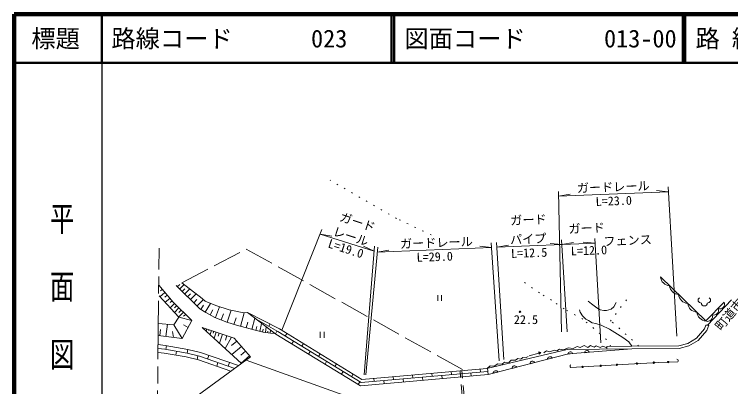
# Model space of a CAD drawing. Units: millimetres, scale not verified. Extents: x 40000 to 680000, y 20000 to 380000.
# Drawn here: x 40000 to 187618, y 303250 to 380000 of the extents above; entities that cross this region are included whole.
import ezdxf
from ezdxf.enums import TextEntityAlignment as Align

# ---------------------------------------------------------------- set-up
doc = ezdxf.new("R2010")
doc.units = ezdxf.units.MM
doc.header["$LTSCALE"] = 1000
for name, pattern in [('CHAIN', [18.5, 12, -1.5, 3.5, -1.5]), ('DASHED', [7.5, 6, -1.5]), ('DOTTED', [1.75, 0.25, -1.5])]:
    doc.linetypes.add(name, pattern=pattern)
for name, color, linetype, lineweight in [('M-BGD', 7, 'Continuous', 13), ('M-BMK', 2, 'CHAIN', 13), ('M-STR-HTXT', 7, 'Continuous', 13), ('M-STR-STR1', 1, 'Continuous', 13), ('M-TTL', 2, 'Continuous', 140), ('M-TTL-BAND', 7, 'Continuous', 25), ('M-TTL-LINE', 7, 'Continuous', 50)]:
    doc.layers.add(name, color=color, linetype=linetype, lineweight=lineweight)
doc.layers.add('M-BMK-HTXT', color=7, linetype='Continuous')
doc.layers.add('M-TTL-TXT', color=7, linetype='Continuous')
doc.styles.add('@ＭＳ ゴシック', font='')
doc.styles.add('ＭＳ ゴシック', font='')
doc.styles.get('@ＭＳ ゴシック').set_extended_font_data('@MS Gothic')
doc.styles.get('ＭＳ ゴシック').set_extended_font_data('MS Gothic')

msp = doc.modelspace()

# ---------------------------------------------------------------- hatches: boundary and pattern name
at = {"layer": 'M-BGD'}
for points in [[(148181, 309926), (148502, 310272), (148051, 310409)], [(156951, 307331, -1), (157251, 307331, -1)], [(160669, 307560, -1), (160969, 307560, -1)], [(164018, 307766, -1), (164318, 307766, -1)], [(168163, 308011, -1), (168463, 308011, -0.41421), (168313, 307861, -0.41421)], [(171661, 308205, -0.41421), (171811, 308355, -0.41421), (171961, 308205, -1)], [(174589, 308318, -0.41421), (174739, 308468, -0.41421), (174889, 308318, -0.41421), (174739, 308168, -0.41421)]]:
    msp.add_hatch(color=256, dxfattribs=at).paths.add_polyline_path(points)

# ---------------------------------------------------------------- linework, layer by layer
for p, q in [((70474, 323310), (70126, 323016)), ((73629, 323864), (74081, 324316)), ((74081, 323412), (74985, 324316)), ((74599, 322894), (75117, 323412)), ((75117, 322376), (76153, 323412)), ((71034, 322648), (70004, 321778)), ((71508, 322086), (71039, 321690)), ((75710, 321783), (76303, 322376)), ((76304, 321190), (77489, 322377)), ((127241, 322117), (127241, 320917)), ((128041, 322117), (128041, 320917)), ((72039, 321458), (71064, 320635)), ((73000, 320376), (72125, 319483)), ((72500, 320912), (72145, 320612)), ((76969, 320526), (77633, 321191)), ((77634, 319861), (78963, 321191)), ((79312, 318621), (80396, 320422)), ((182816, 315917), (187755, 321152)), ((73893, 319500), (72974, 318563)), ((73447, 319938), (73009, 319492)), ((74362, 319041), (73902, 318572)), ((78412, 319162), (78953, 320063)), ((80365, 318045), (80931, 319103)), ((81430, 317493), (82288, 319734)), ((83847, 316569), (84697, 319013)), ((74831, 318581), (73865, 317596)), ((76572, 316874), (73895, 317564)), ((75324, 318098), (74828, 317795)), ((82638, 317030), (83101, 318239)), ((85228, 316088), (85709, 317469)), ((86630, 315675), (87376, 318502)), ((71249, 313614), (71563, 316126)), ((74615, 313194), (72901, 316016)), ((75796, 315416), (74860, 316021)), ((87782, 315371), (88086, 316523)), ((88934, 315067), (89542, 317371)), ((90570, 314654), (90969, 316294)), ((92419, 315665), (92668, 316155)), ((183114, 315914), (182517, 315920)), ((69993, 313771), (70150, 315027)), ((72812, 313419), (72593, 314642)), ((79689, 315148), (79546, 314719)), ((80163, 314990), (80092, 314775)), ((80637, 314832), (80352, 313974)), ((81112, 314674), (80969, 314245)), ((81586, 314516), (81157, 313229)), ((89750, 314853), (89950, 315673)), ((91146, 314514), (91286, 315089)), ((91731, 314421), (91896, 315594)), ((92226, 314351), (92270, 314663)), ((92721, 314281), (92809, 314906)), ((94121, 314701), (93793, 314163)), ((94464, 315260), (94455, 315246)), ((103030, 314551), (103030, 313351)), ((103830, 314551), (103830, 313351)), ((82230, 314301), (82015, 313658)), ((82873, 314087), (82250, 312218)), ((84742, 313465), (83472, 311089)), ((83807, 313776), (83496, 312841)), ((96170, 314216), (95830, 313662)), ((71195, 310930), (71333, 311718)), ((85854, 312648), (84769, 311716)), ((86786, 311563), (84802, 309859)), ((97536, 312618), (97197, 312064)), ((99582, 312129), (99242, 311574)), ((162103, 311002), (162096, 311561)), ((73273, 309753), (73411, 310541)), ((75610, 310156), (75748, 310943)), ((87638, 310572), (86646, 309719)), ((100948, 310530), (100609, 309976)), ((102994, 310041), (102654, 309486)), ((148116, 310167), (146089, 309620)), ((148051, 310409), (148181, 309926)), ((148502, 310272), (148051, 310409)), ((148502, 310272), (148181, 309926)), ((154065, 309977), (155053, 310058)), ((157488, 310259), (158476, 310340)), ((77662, 308831), (77800, 309621)), ((79839, 308952), (80100, 309709)), ((88491, 309580), (86735, 308072)), ((149885, 308886), (150845, 309132)), ((81705, 307462), (81966, 308218)), ((84093, 307484), (84354, 308240)), ((104360, 308443), (104021, 307888)), ((106405, 307953), (106066, 307399)), ((142579, 307014), (143539, 307260)), ((146296, 307967), (147255, 308213)), ((107772, 306355), (107433, 305800)), ((109817, 305865), (109478, 305311)), ((122128, 305028), (122071, 305676)), ((126112, 305380), (126055, 306027)), ((130097, 305732), (130040, 306379)), ((134138, 305436), (134081, 306083)), ((136074, 306259), (136016, 306907)), ((137616, 305743), (137502, 307038)), ((138686, 306017), (139646, 306263)), ((111184, 304267), (110845, 303713)), ((114159, 304325), (114102, 304972)), ((116208, 303853), (116151, 304501)), ((118143, 304677), (118086, 305324)), ((120193, 304205), (120136, 304852)), ((124177, 304557), (124120, 305204)), ((128162, 304908), (128105, 305556))]:
    msp.add_line(p, q, dxfattribs=at)
at = {"layer": 'M-BGD', "linetype": 'DASHED'}
for p, q in [((133288, 290221), (131847, 306539)), ((133702, 290071), (132246, 306574))]:
    msp.add_line(p, q, dxfattribs=at)
at = {"layer": 'M-BGD', "linetype": 'DOTTED'}
for points in [[(125884, 334542), (118785, 337909), (105072, 345793)], [(162882, 311571), (162041, 312974), (159377, 315276), (157154, 317181), (153327, 319271), (150674, 321086), (148223, 322589), (144953, 324812)], [(168644, 311629), (163427, 316443), (162837, 316752), (166431, 321549)]]:
    msp.add_lwpolyline(points, dxfattribs=at)
at = {"layer": 'M-BGD', "linetype": 'DASHED'}
for points in [[(74526, 324672), (87807, 331618), (132640, 306609)], [(69667, 316281), (72901, 316016), (73895, 317564), (69726, 322084)]]:
    msp.add_lwpolyline(points, dxfattribs=at)
at = {"layer": 'M-BGD'}
for points in [[(173154, 325871), (182506, 316793), (186285, 320686)], [(69642, 313815), (74615, 313194), (76572, 316874), (72724, 320647), (69747, 324171)], [(73381, 324111), (78214, 319281), (79496, 318511), (81317, 317536), (83814, 316580), (85750, 315907), (89660, 314875), (91245, 314489), (92767, 314275), (93719, 314219)], [(74526, 324672), (78694, 321444), (79335, 320841), (81495, 319988), (84291, 319094), (87274, 318500), (88019, 318520)], [(158220, 320888), (158961, 320307), (160025, 319515), (160715, 319113), (161466, 318928), (162054, 318919), (162984, 319209), (163522, 319701), (163992, 320608)], [(167280, 311625), (166620, 312489), (165390, 313417), (162649, 315129), (160945, 315894), (159814, 316246), (159097, 316403), (158293, 316862), (157744, 317162), (157069, 317822), (156582, 318588), (156450, 319103)], [(88019, 318520), (93909, 314076), (111320, 303422), (137616, 305743), (154175, 309986), (167284, 311065)], [(88019, 318520), (94641, 315152), (111633, 304755), (137396, 307028), (153958, 310901), (167284, 311065), (177036, 311091), (178987, 311634), (180953, 312792), (182713, 314862), (183114, 315914)], [(89951, 317062), (94275, 314614), (111476, 304088), (137506, 306386), (137559, 306399)], [(162096, 311561), (167280, 311625), (176959, 311651), (178766, 312154), (180588, 313226), (182224, 315151), (182517, 315920)], [(88650, 309394), (85317, 313273), (78740, 315464), (86786, 308025)], [(69623, 311909), (71101, 311759), (75774, 310939), (78376, 310304), (86207, 307600)], [(149101, 310246), (149179, 310288), (149678, 310650), (150376, 310398), (151241, 310801), (151765, 310656), (152373, 310954), (153200, 310838), (154134, 311240), (155163, 311101), (155977, 311500), (156626, 311311), (157404, 311714), (158183, 311357), (158748, 311708), (159476, 311375), (159930, 311687), (160740, 311333), (161297, 311624), (162100, 311281)], [(69607, 310302), (70881, 310173), (75445, 309372), (77924, 308767), (84639, 306449)], [(69615, 311106), (70991, 310966), (75610, 310156), (78150, 309536), (85423, 307025)], [(137532, 307060), (138036, 307553), (138902, 307498), (139616, 307970), (140504, 307920), (141038, 308312), (141893, 308255), (142414, 308681), (143254, 308696), (143729, 309024), (144354, 308936), (144815, 309236), (145363, 309164), (145863, 309472)], [(154655, 307181), (166577, 307914), (172809, 308260), (176750, 308379)]]:
    msp.add_lwpolyline(points, dxfattribs=at)
for centre in [(144194, 318690), (157101, 307331), (160819, 307560), (164168, 307766), (168313, 308011), (171811, 308205), (174739, 308318)]:
    msp.add_circle(centre, 150, dxfattribs=at)
for centre, radius, start, end in [((175171, 326077), 2027, 185.84059, 265.86171), ((177041, 324262), 2027, 185.84059, 265.86171), ((178911, 322446), 2027, 185.84059, 265.86171), ((180782, 320631), 2027, 185.84059, 265.86171), ((181517, 321087), 600, 122.72029, 277.24592), ((182193, 320492), 600, 180, 360), ((182868, 321087), 600, 262.75408, 57.27971), ((185412, 320273), 966, 246.40809, 25.29421), ((184152, 318976), 966, 246.40809, 25.29421), ((182652, 318815), 2027, 185.84059, 265.86171), ((182892, 317678), 966, 246.40809, 25.29421), ((154567, 309920), 505, 15.87848, 173.53667), ((157990, 310202), 505, 15.87848, 173.53667), ((150389, 308915), 505, 25.54349, 183.20168), ((176480, 308599), 348, 320.81709, 79.84671), ((143083, 307043), 505, 25.54349, 183.20168), ((146800, 307995), 505, 25.54349, 183.20168), ((154856, 307466), 348, 115.86104, 234.89066), ((139190, 306045), 505, 25.54349, 183.20168)]:
    msp.add_arc(centre, radius, start, end, dxfattribs=at)
at = {"layer": 'M-BMK'}
msp.add_line((69033, 253436), (69824, 331820), dxfattribs=at)
at = {"layer": 'M-STR-HTXT'}
for p, q in [((176525, 313642), (174708, 344425)), ((152783, 314580), (152131, 343506)), ((174767, 343427), (152154, 342506)), ((152154, 342506), (154569, 342946)), ((174767, 343427), (172324, 343669)), ((95093, 314875), (103377, 335613)), ((114160, 331170), (103005, 334681)), ((103005, 334681), (105427, 334277)), ((160859, 312311), (159636, 333803)), ((114160, 331170), (111944, 332226)), ((112094, 305708), (114243, 332193)), ((138348, 331935), (135905, 332178)), ((139885, 308570), (138282, 332933)), ((140859, 308826), (139370, 332978)), ((159693, 332804), (139431, 331979)), ((139431, 331979), (141846, 332420)), ((152830, 332525), (150387, 332767)), ((153929, 314572), (152769, 333523)), ((152830, 332525), (155246, 332965)), ((159693, 332804), (157250, 333047)), ((112410, 305714), (114875, 331994)), ((138348, 331935), (114780, 330975)), ((114780, 330975), (117195, 331416))]:
    msp.add_line(p, q, dxfattribs=at)
at = {"layer": 'M-STR-STR1'}
msp.add_line((128069, 294331), (87753, 308735), dxfattribs=at)
msp.add_lwpolyline([(69471, 296855), (72334, 297417), (88650, 309394)], dxfattribs=at)
at = {"layer": 'M-TTL'}
for p, q in [((40000, 380000), (40000, 20000)), ((680000, 380000), (40000, 380000))]:
    msp.add_line(p, q, dxfattribs=at)
at = {"layer": 'M-TTL-BAND'}
msp.add_line((58000, 370000), (58000, 20000), dxfattribs=at)
at = {"layer": 'M-TTL-LINE'}
for p, q in [((58000, 380000), (58000, 370000)), ((117750, 380000), (117750, 370000)), ((118250, 380000), (118250, 370000)), ((177750, 380000), (177750, 370000)), ((178250, 380000), (178250, 370000)), ((40000, 370000), (680000, 370000))]:
    msp.add_line(p, q, dxfattribs=at)

# ---------------------------------------------------------------- texts
at = {"layer": 'M-BGD', "style": 'ＭＳ ゴシック'}
msp.add_text('22.5', height=1833, dxfattribs=at).set_placement((142935, 317077), align=Align.MIDDLE_LEFT)
at = {"layer": 'M-BMK-HTXT', "style": 'ＭＳ ゴシック'}
msp.add_text('町道市線', height=1833, rotation=49.89, dxfattribs=at).set_placement((186033, 314305), align=Align.BOTTOM_LEFT)
at = {"layer": 'M-STR-HTXT', "style": 'ＭＳ ゴシック'}
for s, rotation, p in [('ガードレール', 2, (163460, 342966)), ('ガード', 342, (110277, 335794)), ('ガード', 2.475, (145997, 336195)), ('ガード', 2.475, (157998, 334467)), ('レール', 342, (108892, 332828)), ('ガードレール', 2, (127020, 331474)), ('パイプ', 2.475, (145959, 332245)), ('フェンス', 2.475, (166433, 331945))]:
    msp.add_text(s, height=1833, rotation=rotation, dxfattribs=at).set_placement(p, align=Align.BOTTOM_CENTER)
for s, rotation, p in [('L=23.0', 2, (163488, 342467)), ('L=19.0', 342.085, (108608, 332583)), ('L=12.0', 2, (158384, 332250)), ('L=29.0', 2, (126597, 330956)), ('L=12.5', 2, (146053, 331749))]:
    msp.add_text(s, height=1833, rotation=rotation, dxfattribs=at).set_placement(p, align=Align.TOP_CENTER)
at = {"layer": 'M-TTL-BAND', "style": '@ＭＳ ゴシック', "width": 1.4}
msp.add_text('平  面  図', height=3666, rotation=270, dxfattribs=at).set_placement((49777, 306475), align=Align.MIDDLE_RIGHT)
at = {"layer": 'M-TTL-TXT', "style": 'ＭＳ ゴシック'}
msp.add_text('標題', height=3666, dxfattribs=at).set_placement((48500, 375000), align=Align.MIDDLE_CENTER)
for s, p in [('路線コード', (60000, 375000)), ('023', (101142, 375000)), ('図面コード', (120380, 375000)), ('013-00', (161521, 375000)), ('路 線 名', (180380, 375000))]:
    msp.add_text(s, height=3666, dxfattribs=at).set_placement(p, align=Align.MIDDLE_LEFT)

doc.saveas('drawing.dxf')
